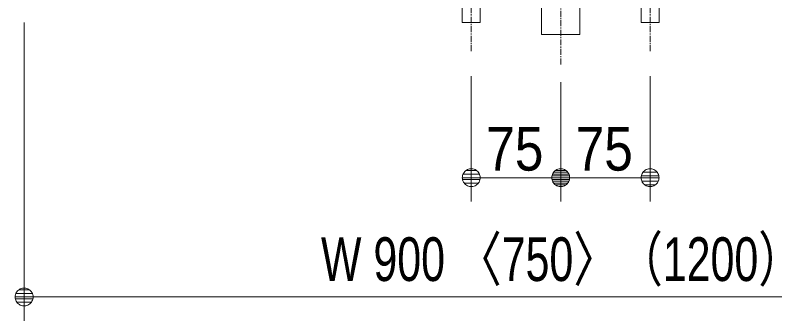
# Model space of a CAD drawing. Units: millimetres, scale not verified. Extents: x -6062 to 6062, y -3045 to 3045.
# Drawn here: x -5325 to -4688, y -2290 to -2034 of the extents above; entities that cross this region are included whole.
import ezdxf
from ezdxf.enums import TextEntityAlignment as Align

# ---------------------------------------------------------------- set-up
doc = ezdxf.new("R2010")
doc.units = ezdxf.units.MM
doc.header["$LTSCALE"] = 20
doc.linetypes.add('CHAIN1', pattern=[8, 5, -1, 1, -1])
for name, color, linetype, lineweight in [('0-2_0', 7, 'Continuous', 9), ('0-3_2寸法-1', 7, 'Continuous', 9), ('0-7_4給排水', 7, 'Continuous', 9)]:
    doc.layers.add(name, color=color, linetype=linetype, lineweight=lineweight)
doc.styles.add('ＭＳ Ｐゴシック', font='')
doc.styles.get('ＭＳ Ｐゴシック').set_extended_font_data('MS PGothic')

# ---------------------------------------------------------------- blocks, each defined once
blk = doc.blocks.new('_Dot')
at = {"layer": '0-2_0'}
for p, q in [((-10, 0), (-20, 0)), ((9.78, 2), (-9.78, 2)), ((7.99, 6), (-7.99, 6)), ((9.16, -3.98), (-9.16, -3.98)), ((6, -7.98), (-6, -7.98))]:
    blk.add_line(p, q, dxfattribs=at)
for points in [[(10, 0), (9.92, 1.25), (9.69, 2.49), (9.3, 3.68), (8.76, 4.82), (8.09, 5.88), (7.29, 6.85), (6.37, 7.71), (5.36, 8.44), (4.26, 9.05), (3.09, 9.51), (1.87, 9.82), (0.63, 9.98), (-0.63, 9.98), (-1.87, 9.82), (-3.09, 9.51), (-4.26, 9.05), (-5.36, 8.44), (-6.37, 7.71), (-7.29, 6.85), (-8.09, 5.88), (-8.76, 4.82), (-9.3, 3.68), (-9.69, 2.49), (-9.92, 1.25), (-10, 0), (0, 0)], [(-10, 0), (-9.92, -1.25), (-9.69, -2.49), (-9.3, -3.68), (-8.76, -4.82), (-8.09, -5.88), (-7.29, -6.85), (-6.37, -7.71), (-5.36, -8.44), (-4.26, -9.05), (-3.09, -9.51), (-1.87, -9.82), (-0.63, -9.98), (0.63, -9.98), (1.87, -9.82), (3.09, -9.51), (4.26, -9.05), (5.36, -8.44), (6.37, -7.71), (7.29, -6.85), (8.09, -5.88), (8.76, -4.82), (9.3, -3.68), (9.69, -2.49), (9.92, -1.25), (10, 0), (0, 0)]]:
    blk.add_lwpolyline(points, close=True, dxfattribs=at)
blk = doc.blocks.new('グループ-9')
at = {"layer": '0-7_4給排水', "linetype": 'CHAIN1'}
blk.add_line((-61600, -41500), (-61600, -20720), dxfattribs=at)
at = {"layer": '0-7_4給排水'}
blk.add_lwpolyline([(-61920, -40400), (-61920, -41000), (-61280, -41000), (-61280, -40400)], close=True, dxfattribs=at)
blk = doc.blocks.new('グループ-28')
at = {"layer": '0-7_4給排水', "linetype": 'CHAIN1'}
for p, q in [((-63100, -39100), (-63100, -41300)), ((-60100, -39100), (-60100, -41300))]:
    blk.add_line(p, q, dxfattribs=at)
at = {"layer": '0-7_4給排水'}
for points in [[(-63300, -39600), (-63300, -40200), (-62900, -40200), (-62900, -39600)], [(-60300, -39600), (-60300, -40200), (-59900, -40200), (-59900, -39600)]]:
    blk.add_lwpolyline(points, dxfattribs=at)
for points in [[(-63700, -40200), (-62500, -40200), (-62500, -40400), (-63700, -40400)], [(-60700, -40200), (-59500, -40200), (-59500, -40400), (-60700, -40400)], [(-63250, -40400), (-62950, -40400), (-62950, -40800), (-63250, -40800)], [(-60250, -40400), (-59950, -40400), (-59950, -40800), (-60250, -40800)]]:
    blk.add_lwpolyline(points, close=True, dxfattribs=at)

msp = doc.modelspace()

# ---------------------------------------------------------------- linework, layer by layer
at = {"layer": '0-3_2寸法-1'}
for p, q in [((-5317.5, -2040), (-5317.5, -2290)), ((-4942.5, -2085), (-4942.5, -2190)), ((-4792.5, -2085), (-4792.5, -2190)), ((-4867.5, -2090), (-4867.5, -2190)), ((-4867.5, -2090), (-4867.5, -2190)), ((-4927.49, -2170), (-4882.51, -2170)), ((-4807.51, -2170), (-4852.49, -2170)), ((-4432.51, -2270), (-5302.49, -2270))]:
    msp.add_line(p, q, dxfattribs=at)

# ---------------------------------------------------------------- block references
at = {"layer": '0-3_2寸法-1', "xscale": 0.7503418, "yscale": 0.7503418, "rotation": 180}
for p in [(-4942.5, -2170), (-4867.5, -2170), (-5317.5, -2270)]:
    msp.add_blockref('_Dot', p, dxfattribs=at)
at = {"layer": '0-3_2寸法-1', "xscale": 0.7503418, "yscale": 0.7503418}
for p in [(-4867.5, -2170), (-4792.5, -2170)]:
    msp.add_blockref('_Dot', p, dxfattribs=at)
at = {"layer": '0-7_4給排水', "xscale": 0.05, "yscale": 0.05}
for name in ['グループ-9', 'グループ-28']:
    msp.add_blockref(name, (-1787.5, 0), dxfattribs=at)

# ---------------------------------------------------------------- texts
at = {"layer": '0-3_2寸法-1', "style": 'ＭＳ Ｐゴシック'}
for s, height, width, p in [('75', 36.66, 0.9, (-4929.98, -2175.06)), ('75', 36.66, 0.9, (-4854.98, -2175.06)), ('W 900 〈750〉（1200）', 36.69, 0.75, (-5068.55, -2267.65))]:
    msp.add_text(s, height=height, dxfattribs=dict(at, width=width)).set_placement(p, align=Align.BOTTOM_LEFT)

doc.saveas('drawing.dxf')
